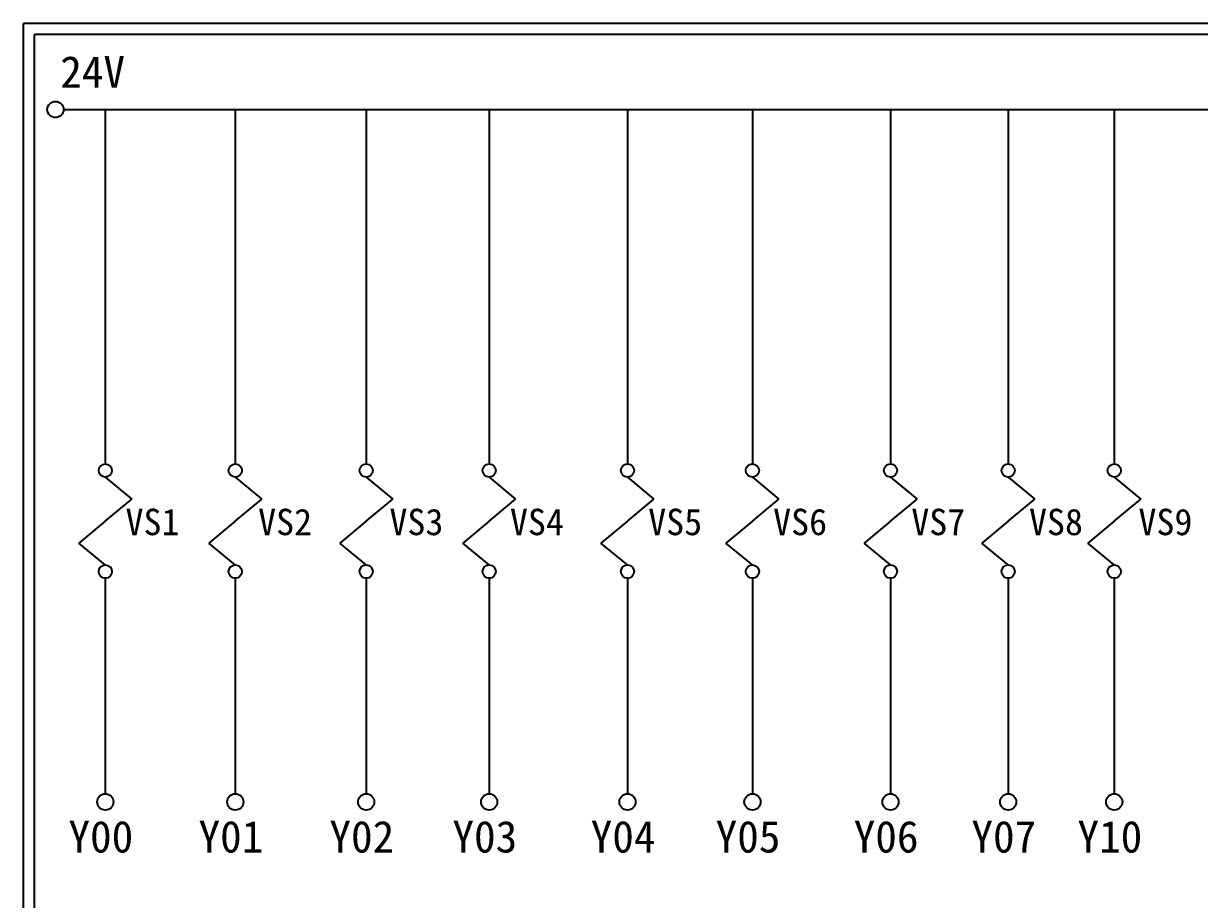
# Model space of a CAD drawing. Extents: x 926 to 1213, y 3 to 207.
# Drawn here: x 925.7 to 1059.1, y 107.6 to 207 of the extents above; entities that cross this region are included whole.
import ezdxf

# ---------------------------------------------------------------- set-up
doc = ezdxf.new("R2010")
doc.units = 0
doc.layers.add('圖框層', color=7, linetype='CONTINUOUS')
doc.layers.add('標尺寸層', color=3, linetype='CONTINUOUS')
doc.styles.add('STSL', font='KAIU.TTF')

msp = doc.modelspace()

# ---------------------------------------------------------------- linework, layer by layer
at = {"layer": '圖框層', "color": 7}
for p, q in [((1212.74, 206.97), (925.74, 206.97)), ((925.74, 3), (925.74, 206.97)), ((1211.49, 205.72), (926.99, 205.72)), ((926.99, 4.25), (926.99, 205.72))]:
    msp.add_line(p, q, dxfattribs=at)
at = {"layer": '標尺寸層', "color": 7}
for p, q in [((930.28, 197.22), (1207.88, 197.22)), ((935.02, 197.22), (935.02, 157.03)), ((949.76, 197.22), (949.76, 157.03)), ((964.61, 197.22), (964.61, 157.03)), ((978.56, 197.22), (978.56, 157.03)), ((994.24, 197.22), (994.24, 157.03)), ((1008.41, 197.22), (1008.41, 157.03)), ((1024.07, 197.22), (1024.07, 157.03)), ((1037.42, 197.22), (1037.42, 157.03)), ((1049.45, 197.22), (1049.45, 157.03)), ((935.02, 155.53), (938.02, 153.04)), ((949.76, 155.53), (952.77, 153.04)), ((964.61, 155.53), (967.62, 153.04)), ((978.56, 155.53), (981.56, 153.04)), ((994.24, 155.53), (997.24, 153.04)), ((1008.41, 155.53), (1011.41, 153.04)), ((1024.07, 155.53), (1027.08, 153.04)), ((1037.42, 155.53), (1040.43, 153.04)), ((1049.45, 155.53), (1052.45, 153.04)), ((935.02, 150.55), (938.02, 153.04)), ((949.76, 150.55), (952.77, 153.04)), ((964.61, 150.55), (967.62, 153.04)), ((978.56, 150.55), (981.56, 153.04)), ((994.24, 150.55), (997.24, 153.04)), ((1008.41, 150.55), (1011.41, 153.04)), ((1024.07, 150.55), (1027.08, 153.04)), ((1037.42, 150.55), (1040.43, 153.04)), ((1049.45, 150.55), (1052.45, 153.04)), ((935.02, 150.55), (932.01, 148.06)), ((949.76, 150.55), (946.76, 148.06)), ((964.61, 150.55), (961.61, 148.06)), ((978.56, 150.55), (975.55, 148.06)), ((994.24, 150.55), (991.23, 148.06)), ((1008.41, 150.55), (1005.4, 148.06)), ((1024.07, 150.55), (1021.07, 148.06)), ((1037.42, 150.55), (1034.42, 148.06)), ((1049.45, 150.55), (1046.44, 148.06)), ((935.02, 145.57), (932.01, 148.06)), ((949.76, 145.57), (946.76, 148.06)), ((964.61, 145.57), (961.61, 148.06)), ((978.56, 145.57), (975.55, 148.06)), ((994.24, 145.57), (991.23, 148.06)), ((1008.41, 145.57), (1005.4, 148.06)), ((1024.07, 145.57), (1021.07, 148.06)), ((1037.42, 145.57), (1034.42, 148.06)), ((1049.45, 145.57), (1046.44, 148.06)), ((935.02, 144.07), (935.02, 119.62)), ((949.76, 144.07), (949.76, 119.62)), ((964.61, 144.07), (964.61, 119.62)), ((978.56, 144.07), (978.56, 119.62)), ((994.24, 144.07), (994.24, 119.62)), ((1008.41, 144.07), (1008.41, 119.62)), ((1024.07, 144.07), (1024.07, 119.62)), ((1037.42, 144.07), (1037.42, 119.62)), ((1049.45, 144.07), (1049.45, 119.62))]:
    msp.add_line(p, q, dxfattribs=at)
for centre, radius in [((929.36, 197.22), 0.92), ((935.02, 156.28), 0.751), ((949.76, 156.28), 0.751), ((964.61, 156.28), 0.751), ((978.56, 156.28), 0.751), ((994.24, 156.28), 0.751), ((1008.41, 156.28), 0.751), ((1024.07, 156.28), 0.751), ((1037.42, 156.28), 0.751), ((1049.45, 156.28), 0.751), ((935.02, 144.82), 0.751), ((949.76, 144.82), 0.751), ((964.61, 144.82), 0.751), ((978.56, 144.82), 0.751), ((994.24, 144.82), 0.751), ((1008.41, 144.82), 0.751), ((1024.07, 144.82), 0.751), ((1037.42, 144.82), 0.751), ((1049.45, 144.82), 0.751), ((935.02, 118.7), 0.92), ((949.76, 118.7), 0.92), ((964.61, 118.7), 0.92), ((978.56, 118.7), 0.92), ((994.24, 118.7), 0.92), ((1008.41, 118.7), 0.92), ((1024.07, 118.7), 0.92), ((1037.42, 118.7), 0.92), ((1049.45, 118.7), 0.92)]:
    msp.add_circle(centre, radius, dxfattribs=at)

# ---------------------------------------------------------------- texts
at = {"layer": '圖框層', "color": 4, "style": 'STSL'}
for s, height, p in [('24V', 3.6, (929.91, 199.68)), ('VS1', 3, (937.31, 148.95)), ('VS2', 3, (952.35, 148.95)), ('VS3', 3, (967.24, 148.95)), ('VS4', 3, (980.91, 148.95)), ('VS5', 3, (996.59, 148.95)), ('VS6', 3, (1010.76, 148.95)), ('VS7', 3, (1026.43, 148.95)), ('VS8', 3, (1039.78, 148.95)), ('VS9', 3, (1052.19, 148.95)), ('Y00', 3.6, (930.84, 112.96)), ('Y01', 3.6, (945.59, 112.96)), ('Y02', 3.6, (960.44, 112.96)), ('Y03', 3.6, (974.39, 112.96)), ('Y04', 3.6, (990.07, 112.96)), ('Y05', 3.6, (1004.24, 112.96)), ('Y06', 3.6, (1019.9, 112.96)), ('Y07', 3.6, (1033.25, 112.96)), ('Y10', 3.6, (1045.28, 112.96))]:
    msp.add_text(s, height=height, dxfattribs=at).set_placement(p)

doc.saveas('drawing.dxf')
